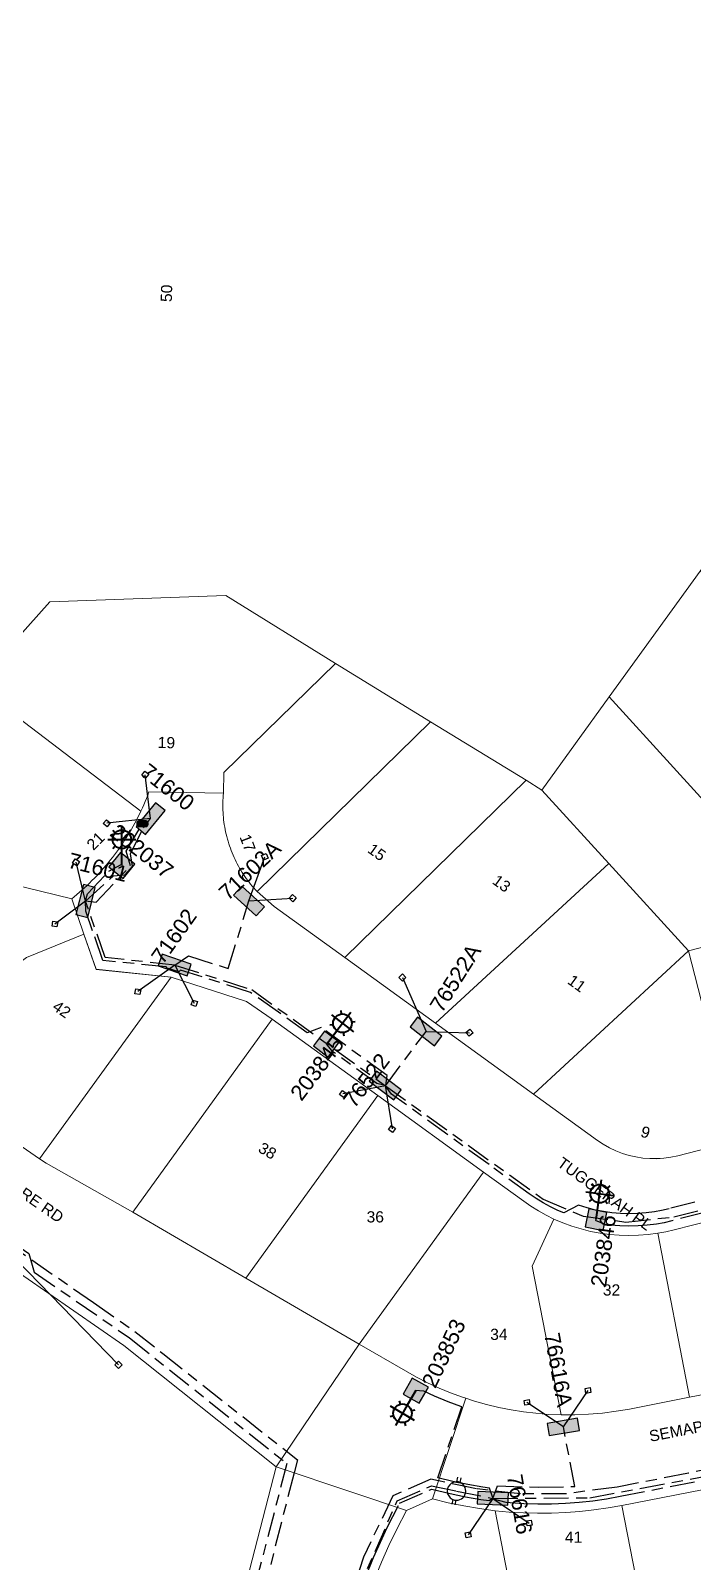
# Model space of a CAD drawing. Header units: metres. Extents: x 301080 to 303013, y 6182698 to 6183880.
# Drawn here: x 302417.3 to 302524, y 6183056.8 to 6183303.2 of the extents above; entities that cross this region are included whole.
import ezdxf
from ezdxf.enums import TextEntityAlignment as Align

# ---------------------------------------------------------------- set-up
doc = ezdxf.new("R2010")
doc.units = ezdxf.units.M
doc.linetypes.add('Cable Exist UG', pattern=[8.2, 4, -1.2, 1.8, -1.2])
doc.layers.get('0').update_dxf_attribs({"color": 6})
for name, color, linetype, lineweight in [('Cadastre Buildings_SP_EXT', 9, 'Continuous', 5), ('Cadastre Land Parcels_SP_EXT', 9, 'Continuous', 5), ('Cadastre Roads_SP_EXT', 9, 'Continuous', 5)]:
    doc.layers.add(name, color=color, linetype=linetype, lineweight=lineweight)
for name, color, linetype in [('Equip_LV_EXT', 7, 'Continuous'), ('Equip_SL_EXT', 7, 'Continuous'), ('Equip_SP_SL_EXT', 7, 'Continuous'), ('Mains_HV_EXT', 7, 'Continuous'), ('Mains_LV_EXT', 7, 'Continuous'), ('Mains_SL_EXT', 7, 'Continuous'), ('Services_SP_EXT', 7, 'Continuous'), ('SupportsUG_SP_LV_EXT', 7, 'Continuous'), ('SupportsUG_SP_LV_SL_EXT', 7, 'Continuous')]:
    doc.layers.add(name, color=color, linetype=linetype)
doc.styles.add('COLUMN_LABEL', font='arial.ttf')
doc.styles.add('iecARIAL', font='arial.ttf', dxfattribs={"height": 2})
doc.styles.add('POLE_LABEL', font='arial.ttf')
doc.styles.get("Standard").update_dxf_attribs({"font": 'arial.ttf'})

# ---------------------------------------------------------------- blocks, each defined once
blk = doc.blocks.new('COLUMN_EXT')
blk.add_hatch(color=256).paths.add_polyline_path([(-1.49, 1.48), (-1.49, -1.49), (1.48, -1.49), (1.48, 1.48)])
blk.add_lwpolyline([(-1.49, -1.49), (1.48, -1.49), (1.48, 1.48), (-1.49, 1.48)], close=True)
for tag, height, style, flags, p in [('ASSET_NUM', 2.5, 'COLUMN_LABEL', 8, (2, 2)), ('STRUCTURE_PLANT_NUMBER', 0.2, 'POLE_LABEL', 9, (1.81, 0.03)), ('STREET_CODE', 0.2, 'COLUMN_LABEL', 9, (1.81, -0.2))]:
    blk.add_attdef(tag, text='', height=height, dxfattribs=dict(style=style, flags=flags)).set_placement(p, align=Align.MIDDLE_LEFT)
at = {"flags": 1}
blk.add_attdef('Z', (1.81, -2.35), '', height=0.2, dxfattribs=at)
at = {"flags": 9}
for tag, p in [('COLUMN_TYPE', (1.81, -0.4)), ('OWNED_BY', (1.81, -0.6)), ('STATE', (1.81, -0.8)), ('USAGE', (1.81, -1)), ('STREETNAME', (1.81, -1.6)), ('SUBURB', (1.81, -1.8)), ('LEGEND', (1.81, -1.2)), ('LOCATION', (1.81, -1.4)), ('NOTES', (1.81, -2))]:
    blk.add_attdef(tag, text='', height=0.2, dxfattribs=at).set_placement(p, align=Align.MIDDLE_LEFT)
blk = doc.blocks.new('PILLAR_EXT')
blk.add_hatch(color=256).paths.add_polyline_path([(-2.475, 0.99), (-2.475, -0.99), (2.475, -0.99), (2.475, 0.99)])
blk.add_lwpolyline([(-2.475, -0.99), (2.475, -0.99), (2.475, 0.99), (-2.475, 0.99)], close=True)
at = {"style": 'iecARIAL', "flags": 8}
blk.add_attdef('ASSET_NUM', (1.5, 3.5), '', height=2.5, dxfattribs=at)
for tag, p, flags in [('OWNED_BY', (0, -0.2), 9), ('STATE', (0, -0.4), 9), ('SUPPORT_TYPE', (0, -0.6), 9), ('STREETNAME', (0, -1.8), 9), ('SUBURB', (0, -2), 1), ('USAGE', (0, -0.8), 9), ('LEGEND', (0, -1), 9), ('LOCATION', (0, -1.2), 9), ('NOTES', (0, -1.4), 9), ('PARENT', (0, -1.6), 9)]:
    blk.add_attdef(tag, p, '', height=0.2, dxfattribs=dict(flags=flags))
blk = doc.blocks.new('SL_LANTERN_EXT')
at = {"lineweight": 40}
for p, q in [((-1.46, 5.68), (-1.06, 5.28)), ((0, 1.97), (0, 6.47)), ((1.46, 5.68), (1.06, 5.28)), ((-2.25, 4.22), (2.25, 4.22)), ((-1.46, 2.76), (-1.06, 3.16)), ((0, 0), (0, 2.72)), ((1.46, 2.76), (1.06, 3.16))]:
    blk.add_line(p, q, dxfattribs=at)
blk.add_circle((0, 4.22), 1.5, dxfattribs=at)
at = {"style": 'iecARIAL', "flags": 8}
blk.add_attdef('ASSET_NUM', (1.5, 1.5), '', height=2.5, dxfattribs=at)
for tag, p, height, flags in [('OPERATING_VOLTAGE', (0.98, -1.65), 0.2, 9), ('ORIENTATION', (0.98, -1.85), 0.2, 9), ('OWNED_BY', (0.98, -2.05), 0.2, 9), ('STATE', (0.98, -2.25), 0.2, 9), ('CONSTRUCTED_VOLTAGE', (0.98, -0.65), 0.2, 9), ('CONTROL_TYPE', (0.98, -0.85), 0.2, 9), ('LANTERN_PURPOSE', (0.98, -1.05), 0.2, 9), ('LANTERN_TYPE', (0.98, -1.25), 0.2, 9), ('NO_PHASES', (0.98, -1.45), 0.2, 9), ('USAGE', (0.98, -2.45), 0.2, 9), ('CEXIST', (0.98, -2.65), 0.2, 9), ('LNUMBER', (2.18, -3.25), 2.5, 8), ('CNEW', (0.98, -2.85), 0.2, 9), ('CNUMBER', (0.98, -3.05), 0.2, 9), ('CREMOVE', (0.98, -3.25), 0.2, 9), ('CREPLACE', (0.98, -3.45), 0.2, 9), ('LKINGHEIGHT', (0.98, -3.65), 0.2, 9), ('LBRACKET', (0.98, -3.85), 0.2, 9), ('LBRACKETVOCAB', (0.98, -4.05), 0.2, 9), ('LCATEGORY', (0.98, -4.25), 0.2, 9), ('LCHARGE1', (0.98, -4.45), 0.2, 9), ('LCHARGE1PERCENT', (0.98, -4.65), 0.2, 9), ('LCHARGE2', (0.98, -4.85), 0.2, 9), ('LCHARGE2PERCENT', (0.98, -5.05), 0.2, 9), ('LCHARGE3', (0.98, -5.25), 0.2, 9), ('LCHARGE3PERCENT', (0.98, -5.45), 0.2, 9), ('LEXIST', (0.98, -5.65), 0.2, 9), ('LLAMP', (0.98, -5.85), 0.2, 9), ('LLAMPVOCAB', (0.98, -6.05), 0.2, 9), ('LMAST', (0.98, -6.25), 0.2, 9), ('LMASTVOCAB', (0.98, -6.45), 0.2, 9), ('LNEW', (0.98, -6.65), 0.2, 9), ('LANTNUMBER', (0.98, -6.85), 0.2, 9), ('LOUTREACH', (0.98, -7.25), 0.2, 9), ('LOUTREACHVOCAB', (0.98, -7.45), 0.2, 9), ('STREETNAME', (0.98, -9.25), 0.2, 9), ('SUBURB', (0.98, -9.45), 0.2, 1), ('LRATECODE', (0.98, -7.65), 0.2, 9), ('LREMOVE', (0.98, -7.85), 0.2, 9), ('LREPLACE', (0.98, -8.05), 0.2, 9), ('LTYPE', (0.98, -8.25), 0.2, 9), ('LTYPEVOCAB', (0.98, -8.45), 0.2, 9), ('LEGEND', (0.98, -8.65), 0.2, 9), ('LOCATION', (0.98, -8.85), 0.2, 9), ('NOTES', (0.98, -9.05), 0.2, 9)]:
    blk.add_attdef(tag, p, '', height=height, dxfattribs=dict(flags=flags))
blk = doc.blocks.new('CCP_EXT')
at = {"flags": 9}
blk.add_attdef('NOTES', text='', height=0.2, dxfattribs=at).set_placement((0, -2), align=Align.MIDDLE_LEFT)
blk.add_wipeout([(0, 0.57), (0.57, 0), (0, -0.57), (-0.57, 0)])
blk.add_lwpolyline([(-0.57, 0), (0, 0.57), (0.57, 0), (0, -0.57), (-0.57, 0)])
at = {"flags": 1}
blk.add_attdef('Z', (0, 0), '', height=0.2, dxfattribs=at)
at = {"flags": 9}
for tag, p in [('CCP_TYPE', (0, 0)), ('CONSTRUCTED_VOLTAGE', (0, -0.2)), ('OPERATING_VOLTAGE', (0, -0.6)), ('ORIENTATION', (0, -0.8)), ('OWNED_BY', (0, -1)), ('STATE', (0, -1.8)), ('NO_PHASES', (0, -0.4)), ('USAGE', (0, -1.2)), ('LEGEND', (0, -1.4)), ('LIFE_SUPPORT', (0, -1.6))]:
    blk.add_attdef(tag, text='', height=0.2, dxfattribs=at).set_placement(p, align=Align.MIDDLE_LEFT)
blk = doc.blocks.new('SL_STJ_EXT')
h = blk.add_hatch(color=256)
edge = h.paths.add_edge_path()
edge.add_ellipse((-0.59, 0.13), major_axis=(0.226, 0.226), ratio=1, start_angle=45, end_angle=135)
edge.add_line((-0.91, 0.13), (-0.91, -0.13))
edge.add_ellipse((-0.59, -0.13), major_axis=(0.226, 0.226), ratio=1, start_angle=135, end_angle=225)
edge.add_line((-0.59, -0.45), (0.59, -0.45))
edge.add_ellipse((0.59, -0.13), major_axis=(-0.226, 0.226), ratio=1, start_angle=135, end_angle=225)
edge.add_line((0.91, -0.13), (0.91, 0.13))
edge.add_ellipse((0.59, 0.13), major_axis=(-0.226, 0.226), ratio=1, start_angle=225, end_angle=315)
edge.add_line((0.59, 0.45), (-0.59, 0.45))
blk.add_lwpolyline([(-0.91, 0.13), (-0.91, -0.13, 0.414214), (-0.59, -0.45), (0.59, -0.45, 0.414214), (0.91, -0.13), (0.91, 0.13, 0.414214), (0.59, 0.45), (-0.59, 0.45, 0.414214)], format="xyb", close=True)
at = {"flags": 1}
blk.add_attdef('Z', (0, 0), '', height=0.2, dxfattribs=at)
at = {"flags": 9}
for tag, p in [('ORIENTATION', (0, 0)), ('USAGE', (0, -0.2)), ('LEGEND', (0, -0.4)), ('NOTES', (0, -0.6))]:
    blk.add_attdef(tag, text='', height=0.2, dxfattribs=at).set_placement(p, align=Align.MIDDLE_LEFT)
blk = doc.blocks.new('LV_UG_LINKS_OPEN_EXT')
for p, q in [((-0.25, 1.47), (-0.25, 2.22)), ((0.25, 1.47), (0.25, 2.22)), ((-0.25, -1.47), (-0.25, -2.22)), ((0.25, -1.47), (0.25, -2.22))]:
    blk.add_line(p, q)
at = {"flags": 9}
for tag, p in [('ACTUAL_STATUS', (0, 0)), ('CONSTRUCTED_VOLTAGE', (0, -0.2)), ('OPERATING_VOLTAGE', (0, -0.6)), ('ORIENTATION', (0, -0.8)), ('STATE', (0, -1)), ('SWITCH_TYPE', (0, -1.2)), ('NO_PHASES', (0, -0.4)), ('USAGE', (0, -1.4)), ('NOTES', (0, -1.6))]:
    blk.add_attdef(tag, text='', height=0.2, dxfattribs=at).set_placement(p, align=Align.MIDDLE_LEFT)
at = {"flags": 1}
blk.add_attdef('Z', (0, 0), '', height=0.2, dxfattribs=at)
blk.add_wipeout([(-0.25, 1.47), (-0.43, 1.43), (-0.61, 1.36), (-0.77, 1.28), (-0.93, 1.17), (-1.07, 1.05), (-1.19, 0.9), (-1.29, 0.75), (-1.38, 0.58), (-1.44, 0.4), (-1.48, 0.22), (-1.49, 0.03), (-1.49, -0.16), (-1.45, -0.34), (-1.4, -0.52), (-1.32, -0.69), (-1.23, -0.85), (-1.11, -1), (-0.98, -1.13), (-0.83, -1.24), (-0.66, -1.34), (-0.49, -1.41), (-0.31, -1.46), (-0.13, -1.49), (0.06, -1.49), (0.25, -1.47), (0.43, -1.43), (0.61, -1.36), (0.77, -1.28), (0.93, -1.17), (1.07, -1.05), (1.19, -0.9), (1.29, -0.75), (1.38, -0.58), (1.44, -0.4), (1.48, -0.22), (1.49, -0.03), (1.49, 0.16), (1.45, 0.34), (1.4, 0.52), (1.32, 0.69), (1.23, 0.85), (1.11, 1), (0.98, 1.13), (0.83, 1.24), (0.66, 1.34), (0.49, 1.41), (0.31, 1.46), (0.13, 1.49), (-0.06, 1.49)])
blk.add_lwpolyline([(0, -1.49, 1), (0, 1.49, 1)], format="xyb", close=True)

msp = doc.modelspace()

# ---------------------------------------------------------------- linework, layer by layer
at = {"layer": 'Cadastre Land Parcels_SP_EXT', "linetype": 'Continuous'}
for points in [[(302408.39, 6183197.87), (302420.37, 6183211.27), (302448.7, 6183212.28), (302466.35, 6183201.38), (302481.69, 6183191.97), (302497.04, 6183182.56), (302499.59, 6183180.99), (302510.43, 6183195.99), (302525.08, 6183216.23), (302529.89, 6183222.88), (302533.29, 6183246.14), (302531.6, 6183261.43), (302531.06, 6183266.52), (302534.96, 6183279.43), (302543.93, 6183309.34), (302547.1, 6183319.98), (302545.39, 6183334.79), (302541.43, 6183369.32), (302568.13, 6183396.38), (302588.5, 6183417.02), (302605.36, 6183434.11)], [(302393.43, 6183170.96), (302423.91, 6183163.49), (302424.33, 6183163.84), (302424.33, 6183163.84), (302424.76, 6183164.19), (302425.17, 6183164.55), (302425.58, 6183164.92), (302425.99, 6183165.29), (302426.39, 6183165.66), (302426.79, 6183166.04), (302427.18, 6183166.43), (302427.57, 6183166.82), (302427.95, 6183167.22), (302428.32, 6183167.62), (302428.69, 6183168.03), (302429.06, 6183168.44), (302429.42, 6183168.86), (302429.77, 6183169.28), (302430.11, 6183169.71), (302430.46, 6183170.14), (302430.79, 6183170.58), (302431.12, 6183171.02), (302431.44, 6183171.46), (302431.76, 6183171.91), (302432.07, 6183172.37), (302432.37, 6183172.83), (302432.67, 6183173.29), (302432.96, 6183173.76), (302433.25, 6183174.23), (302433.52, 6183174.7), (302433.8, 6183175.18), (302434.06, 6183175.66), (302434.32, 6183176.15), (302434.57, 6183176.64), (302434.82, 6183177.13), (302435.05, 6183177.62), (302408.39, 6183197.87)]]:
    msp.add_lwpolyline(points, dxfattribs=at)
for points in [[(302542.59, 6183206.57), (302525.08, 6183216.23), (302510.43, 6183195.99), (302541.48, 6183161.89), (302559.31, 6183166.46), (302564.39, 6183163.46), (302571.73, 6183135.08), (302573.66, 6183135.58), (302566.07, 6183164.76), (302559.55, 6183168.6), (302550.95, 6183166.38), (302535.23, 6183196.45), (302542.59, 6183206.57)], [(302448.4, 6183183.8), (302466.35, 6183201.38), (302448.7, 6183212.28), (302420.37, 6183211.27), (302408.39, 6183197.87), (302435.05, 6183177.62), (302435.29, 6183178.13), (302435.51, 6183178.64), (302435.73, 6183179.15), (302435.95, 6183179.66), (302436.15, 6183180.18), (302436.35, 6183180.7), (302448.35, 6183180.51), (302448.4, 6183183.8)], [(302481.69, 6183191.97), (302466.35, 6183201.38), (302448.4, 6183183.8), (302448.35, 6183180.51), (302448.31, 6183180.12), (302448.28, 6183179.73), (302448.26, 6183179.34), (302448.25, 6183178.95), (302448.24, 6183178.55), (302448.24, 6183178.16), (302448.25, 6183177.77), (302448.27, 6183177.38), (302448.3, 6183176.99), (302448.33, 6183176.59), (302448.37, 6183176.2), (302448.42, 6183175.81), (302448.47, 6183175.43), (302448.54, 6183175.04), (302448.61, 6183174.65), (302448.69, 6183174.27), (302448.77, 6183173.88), (302448.87, 6183173.5), (302448.97, 6183173.12), (302449.08, 6183172.75), (302449.19, 6183172.37), (302449.31, 6183172), (302449.45, 6183171.63), (302449.58, 6183171.26), (302449.73, 6183170.9), (302449.88, 6183170.53), (302450.04, 6183170.17), (302450.21, 6183169.82), (302450.38, 6183169.47), (302450.56, 6183169.12), (302450.75, 6183168.77), (302450.94, 6183168.43), (302451.14, 6183168.09), (302451.35, 6183167.76), (302451.56, 6183167.43), (302451.78, 6183167.11), (302452.01, 6183166.78), (302452.24, 6183166.47), (302452.48, 6183166.16), (302452.72, 6183165.85), (302452.97, 6183165.55), (302453.23, 6183165.25), (302453.49, 6183164.96), (302453.76, 6183164.67), (302481.69, 6183191.97)], [(302571.73, 6183135.08), (302564.39, 6183163.46), (302559.31, 6183166.46), (302541.48, 6183161.89), (302510.43, 6183195.99), (302499.59, 6183180.99), (302510.38, 6183169.19), (302523.2, 6183155.15), (302542.58, 6183160.13), (302559.04, 6183164.36), (302562.7, 6183162.2), (302569.79, 6183134.59), (302571.73, 6183135.08)], [(302497.04, 6183182.56), (302481.69, 6183191.97), (302453.76, 6183164.67), (302456.52, 6183162.26), (302467.87, 6183154.06), (302497.04, 6183182.56)], [(302510.38, 6183169.19), (302499.59, 6183180.99), (302497.04, 6183182.56), (302467.87, 6183154.06), (302482.45, 6183143.51), (302510.38, 6183169.19)], [(302423.91, 6183163.49), (302393.43, 6183170.96), (302373.05, 6183157.44), (302388.69, 6183142.42), (302394.98, 6183138.09), (302416.63, 6183154.05), (302425.87, 6183157.82), (302423.91, 6183163.49)], [(302498.25, 6183132.08), (302523.2, 6183155.15), (302510.38, 6183169.19), (302482.45, 6183143.51), (302498.25, 6183132.08)], [(302439.9, 6183150.91), (302427.84, 6183152.15), (302425.87, 6183157.82), (302416.63, 6183154.05), (302394.98, 6183138.09), (302418.74, 6183121.68), (302439.9, 6183150.91)], [(302550.41, 6183129.61), (302542.58, 6183160.13), (302523.2, 6183155.15), (302531.04, 6183124.64), (302543.47, 6183127.83), (302550.41, 6183129.61)], [(302531.04, 6183124.64), (302523.2, 6183155.15), (302498.25, 6183132.08), (302508.54, 6183124.64), (302509.48, 6183124.01), (302510.47, 6183123.45), (302511.49, 6183122.96), (302512.55, 6183122.55), (302513.63, 6183122.22), (302514.73, 6183121.97), (302515.85, 6183121.8), (302516.98, 6183121.71), (302518.12, 6183121.7), (302519.25, 6183121.78), (302520.37, 6183121.94), (302521.48, 6183122.18), (302531.04, 6183124.64)], [(302473.2, 6183131.84), (302456.19, 6183144.15), (302433.73, 6183113.12), (302451.96, 6183102.5), (302473.2, 6183131.84)], [(302470.19, 6183091.88), (302490.2, 6183119.53), (302473.2, 6183131.84), (302451.96, 6183102.5), (302470.19, 6183091.88)], [(302501.54, 6183111.99), (302500.27, 6183112.62), (302499.04, 6183113.3), (302497.84, 6183114.04), (302496.67, 6183114.84), (302490.2, 6183119.53), (302470.19, 6183091.88), (302477.63, 6183087.55), (302479.4, 6183086.56), (302481.2, 6183085.65), (302483.04, 6183084.8), (302484.91, 6183084.03), (302486.81, 6183083.33), (302487.36, 6183083.16), (302488.74, 6183082.71), (302490.68, 6183082.16), (302492.65, 6183081.69), (302494.64, 6183081.29), (302496.63, 6183080.98), (302498.64, 6183080.74), (302500.66, 6183080.57), (302502.68, 6183080.49), (302498.04, 6183104.39), (302501.54, 6183111.99)], [(302543.93, 6183087.39), (302538.61, 6183114.78), (302520.87, 6183110.24), (302519.57, 6183109.94), (302518.25, 6183109.7), (302523.38, 6183083.31), (302537.04, 6183085.96), (302543.93, 6183087.39)], [(302518.25, 6183109.7), (302516.71, 6183109.49), (302515.16, 6183109.37), (302513.6, 6183109.33), (302512.05, 6183109.38), (302510.5, 6183109.51), (302508.96, 6183109.72), (302507.43, 6183110.01), (302505.92, 6183110.39), (302504.43, 6183110.85), (302502.97, 6183111.38), (302501.54, 6183111.99), (302498.04, 6183104.39), (302502.68, 6183080.49), (302504.9, 6183080.49), (302507.12, 6183080.58), (302509.33, 6183080.77), (302511.53, 6183081.06), (302513.72, 6183081.43), (302523.38, 6183083.31), (302518.25, 6183109.7)], [(302456.84, 6183072.11), (302432.33, 6183091.63), (302412.12, 6183105.58), (302399.46, 6183087.42), (302389.44, 6183073.07), (302380.86, 6183060.76), (302349.16, 6183065.16), (302343.96, 6183057.82), (302327.18, 6183034.15), (302335.22, 6183029.58), (302365.34, 6183012.8), (302379.19, 6183005.08), (302382.9, 6183009.68), (302386.09, 6183013.65), (302393.38, 6183019.59), (302404.57, 6183023.27), (302418.32, 6183026.77), (302427.19, 6183025.1), (302441.25, 6183026.13), (302444.36, 6183023.94), (302456.84, 6183072.11)], [(302531.98, 6183069.7), (302512.48, 6183065.92), (302518.24, 6183036.24), (302521.12, 6183036.82), (302537.74, 6183040.04), (302531.98, 6183069.7)], [(302492.08, 6183065.07), (302489.54, 6183065.4), (302487.01, 6183065.83), (302484.5, 6183066.35), (302482.01, 6183066.96), (302477.78, 6183065.12), (302476.25, 6183062.08), (302474.98, 6183059.46), (302473.79, 6183056.79), (302472.68, 6183054.08), (302471.67, 6183051.34), (302470.74, 6183048.57), (302469.91, 6183045.77), (302464.28, 6183025.74), (302491.88, 6183031.07), (302498.43, 6183032.4), (302492.08, 6183065.07)], [(302518.24, 6183036.24), (302512.48, 6183065.92), (302510.24, 6183065.52), (302507.98, 6183065.2), (302505.72, 6183064.95), (302503.45, 6183064.78), (302501.17, 6183064.69), (302498.9, 6183064.67), (302496.62, 6183064.73), (302494.35, 6183064.86), (302492.08, 6183065.07), (302498.43, 6183032.4), (302518.24, 6183036.24)]]:
    msp.add_lwpolyline(points, close=True, dxfattribs=at)
at = {"layer": 'Cadastre Roads_SP_EXT', "linetype": 'Continuous'}
msp.add_lwpolyline([(302472.68, 6183054.08), (302473.79, 6183056.79), (302474.98, 6183059.45), (302476.25, 6183062.08), (302477.78, 6183065.12), (302468.99, 6183068.05), (302456.85, 6183072.11), (302444.36, 6183023.94)], dxfattribs=at)
at = {"layer": 'Mains_LV_EXT', "linetype": 'Cable Exist UG'}
for points in [[(302440.5, 6183152.85), (302429.3, 6183154.05), (302426.15, 6183163.14)], [(302440.5, 6183152.85), (302442.71, 6183154.32), (302449.11, 6183152.31), (302452.45, 6183163.15)], [(302474.4, 6183133.43), (302480.97, 6183142.18)], [(302491.7, 6183067.05), (302492.43, 6183069.08), (302499.06, 6183068.83), (302504.92, 6183068.97), (302503.06, 6183078.54)], [(302491.7, 6183067.05), (302507.32, 6183067.16), (302531.6, 6183071.68)]]:
    msp.add_lwpolyline(points, dxfattribs=at)
at = {"layer": 'Mains_SL_EXT', "linetype": 'Cable Exist UG'}
for points in [[(302531.48, 6183122.82), (302532.21, 6183121.88), (302532.21, 6183121.88), (302533.5, 6183115.56), (302533.7, 6183115.08), (302533.7, 6183115.08), (302520.52, 6183111.7), (302519.28, 6183111.4), (302518.02, 6183111.18), (302516.56, 6183111), (302515.08, 6183110.88), (302513.6, 6183110.84), (302512.14, 6183110.88), (302510.66, 6183111.02), (302509.76, 6183111.13), (302508.25, 6183111.77)], [(302491.73, 6183066.97), (302493.78, 6183066.43), (302493.78, 6183066.43), (302494.48, 6183066.37), (302496.68, 6183066.23), (302498.92, 6183066.17), (302501.14, 6183066.19), (302503.38, 6183066.29), (302505.58, 6183066.45), (302507.8, 6183066.67), (302510, 6183066.99), (302512.2, 6183067.39), (302530.22, 6183070.9), (302531.57, 6183071.68)]]:
    msp.add_lwpolyline(points, dxfattribs=at)

# ---------------------------------------------------------------- block references
at = {"layer": 'Equip_SL_EXT'}
msp.add_blockref('SL_STJ_EXT', (302435.3, 6183175.58), dxfattribs=at)
at = {"layer": 'Equip_SP_SL_EXT'}
msp.add_blockref('SL_LANTERN_EXT', (302431.98, 6183168.84), dxfattribs=at)
for p, rotation in [((302464.92, 6183140.13), 322.3716605428606), ((302508.31, 6183111.89), 351.9549631800454), ((302479.29, 6183084.38), 149.6583716763433)]:
    msp.add_blockref('SL_LANTERN_EXT', p, dxfattribs=dict(at, rotation=rotation))
at = {"layer": 'Services_SP_EXT', "rotation": 295.994848242747}
msp.add_blockref('CCP_EXT', (302443.64, 6183146.71), dxfattribs=at)
at = {"layer": 'SupportsUG_SP_LV_EXT'}
ref = msp.add_blockref('PILLAR_EXT', (302436.62, 6183176.41), dxfattribs=dict(at, rotation=230.5852316574255))
ref.add_attrib('ASSET_NUM', '71600', dxfattribs={"layer": '0', "height": 2.5, "rotation": 321.6747, "style": 'iecARIAL'}).set_placement((302438.12, 6183179.91), align=Align.BOTTOM_CENTER)
ref = msp.add_blockref('PILLAR_EXT', (302426.15, 6183163.14), dxfattribs=dict(at, rotation=255.7807686774702))
ref.add_attrib('ASSET_NUM', '71601', dxfattribs={"layer": '0', "height": 2.5, "rotation": 345.817, "style": 'iecARIAL'}).set_placement((302427.65, 6183166.64), align=Align.BOTTOM_CENTER)
ref = msp.add_blockref('PILLAR_EXT', (302452.45, 6183163.15), dxfattribs=dict(at, rotation=137.6785515948789))
ref.add_attrib('ASSET_NUM', '71602A', dxfattribs={"layer": '0', "height": 2.5, "rotation": 43.2478, "style": 'iecARIAL'}).set_placement((302453.95, 6183166.65), align=Align.BOTTOM_CENTER)
ref = msp.add_blockref('PILLAR_EXT', (302440.5, 6183152.85), dxfattribs=dict(at, rotation=341.0129607191563))
ref.add_attrib('ASSET_NUM', '71602', dxfattribs={"layer": '0', "height": 2.5, "rotation": 54.6258, "style": 'iecARIAL'}).set_placement((302442, 6183156.35), align=Align.BOTTOM_CENTER)
ref = msp.add_blockref('PILLAR_EXT', (302480.95, 6183142.16), dxfattribs=dict(at, rotation=142.2608402185139))
ref.add_attrib('ASSET_NUM', '76522A', dxfattribs={"layer": '0', "height": 2.5, "rotation": 57.7358, "style": 'iecARIAL'}).set_placement((302482.45, 6183145.66), align=Align.MIDDLE_LEFT)
ref = msp.add_blockref('PILLAR_EXT', (302474.37, 6183133.47), dxfattribs=dict(at, rotation=322.9496932724335))
ref.add_attrib('ASSET_NUM', '76522', dxfattribs={"layer": '0', "height": 2.5, "rotation": 52.9859, "style": 'iecARIAL'}).set_placement((302475.87, 6183136.97), align=Align.BOTTOM_RIGHT)
ref = msp.add_blockref('PILLAR_EXT', (302503.06, 6183078.54), dxfattribs=dict(at, rotation=189.7970209599151))
ref.add_attrib('ASSET_NUM', '76616A', dxfattribs={"layer": '0', "height": 2.5, "rotation": 280.2271, "style": 'iecARIAL'}).set_placement((302504.56, 6183082.04), align=Align.TOP_RIGHT)
ref = msp.add_blockref('PILLAR_EXT', (302491.71, 6183067.05), dxfattribs=dict(at, rotation=357.4474842782027))
ref.add_attrib('ASSET_NUM', '76616', dxfattribs={"layer": '0', "height": 2.5, "rotation": 279.8402, "style": 'iecARIAL'}).set_placement((302493.21, 6183070.55), align=Align.BOTTOM_LEFT)
at = {"layer": 'SupportsUG_SP_LV_SL_EXT'}
ref = msp.add_blockref('COLUMN_EXT', (302431.98, 6183168.84), dxfattribs=dict(at, rotation=230.5852317089567))
ref.add_attrib('ASSET_NUM', '202037', dxfattribs={"layer": '0', "height": 2.5, "rotation": 321.6747, "style": 'COLUMN_LABEL'}).set_placement((302433.98, 6183169.59), align=Align.BOTTOM_CENTER)
ref = msp.add_blockref('COLUMN_EXT', (302464.92, 6183140.13), dxfattribs=dict(at, rotation=322.9496931348519))
ref.add_attrib('ASSET_NUM', '203845', dxfattribs={"layer": '0', "height": 2.5, "rotation": 52.9859, "style": 'COLUMN_LABEL'}).set_placement((302466.92, 6183140.88), align=Align.MIDDLE_RIGHT)
ref = msp.add_blockref('COLUMN_EXT', (302508.31, 6183111.89), dxfattribs=dict(at, rotation=348.7036550568824))
ref.add_attrib('ASSET_NUM', '203846', dxfattribs={"layer": '0', "height": 2.5, "rotation": 81.9029, "style": 'COLUMN_LABEL'}).set_placement((302510.31, 6183112.64), align=Align.MIDDLE_RIGHT)
ref = msp.add_blockref('COLUMN_EXT', (302479.29, 6183084.38), dxfattribs=dict(at, rotation=150.4386856259026))
ref.add_attrib('ASSET_NUM', '203853', dxfattribs={"layer": '0', "height": 2.5, "rotation": 64.5963, "style": 'COLUMN_LABEL'}).set_placement((302481.29, 6183085.13), align=Align.MIDDLE_LEFT)

# ---------------------------------------------------------------- texts
at = {"layer": 'Cadastre Land Parcels_SP_EXT'}
for s, rotation, p in [('50', 88.3867, (302440.03, 6183259.48)), ('19', 358.2652, (302437.74, 6183187.78)), ('21', 45.148, (302427.41, 6183171.18)), ('17', 291.0083, (302450.9, 6183173.47)), ('15', 324.1587, (302471.38, 6183171.1)), ('13', 324.1585, (302491.46, 6183166.06)), ('11', 324.0945, (302503.57, 6183149.98)), ('42', 325.3878, (302420.66, 6183145.78)), ('9', 342.9408, (302515.34, 6183125.3)), ('38', 329.778, (302453.77, 6183122.9))]:
    msp.add_text(s, height=1.8, rotation=rotation, dxfattribs=at).set_placement(p)
for s, p in [('36', (302471.38, 6183111.44)), ('32', (302509.41, 6183099.68)), ('34', (302491.28, 6183092.54)), ('41', (302503.3, 6183059.92))]:
    msp.add_text(s, height=1.8, dxfattribs=at).set_placement(p)
at = {"layer": 'Cadastre Roads_SP_EXT'}
for s, rotation, p in [('SEMAPHORE RD', 325.3927, (302405.03, 6183122.85)), ('TUGGERAH PL', 323.943, (302501.91, 6183120.63)), ('SEMAPHORE RD', 10.9853, (302517.06, 6183076.14))]:
    msp.add_text(s, height=1.8, rotation=rotation, dxfattribs=at).set_placement(p)

# ---------------------------------------------------------------- next in the draw order: linework, layer by layer
at = {"layer": 'Services_SP_EXT'}
msp.add_lwpolyline([(302440.5, 6183152.85), (302443.64, 6183146.71)], dxfattribs=at)

# ---------------------------------------------------------------- next in the draw order: block references
for p, rotation in [((302435.76, 6183183.47), 95.53059406272148), ((302429.56, 6183175.65), 185.5671193392546), ((302455, 6183170.25), 69.53397604847872), ((302424.61, 6183169.37), 102.5414147106199), ((302459.5, 6183163.61), 2.769014071408237), ((302421.21, 6183159.44), 216.1254140466072), ((302434.56, 6183148.57), 215.4299339144355), ((302487.94, 6183141.96), 356.4900878329623), ((302467.57, 6183132.11), 187.8953558429737), ((302475.49, 6183126.49), 277.9315707938439), ((302431.45, 6183088.53), 90.0000000000002), ((302507.02, 6183084.4), 54.88808353398814), ((302497.2, 6183082.49), 144.7794086865998), ((302487.74, 6183061.18), 234.8221362519759), ((302497.56, 6183063.09), 324.8583612011051)]:
    msp.add_blockref('CCP_EXT', p, dxfattribs=dict(at, rotation=rotation))
msp.add_blockref('CCP_EXT', (302477.15, 6183150.84), dxfattribs=at)

# ---------------------------------------------------------------- next in the draw order: linework, layer by layer
at = {"layer": 'Cadastre Buildings_SP_EXT', "linetype": 'Continuous'}
msp.add_lwpolyline([(302456.19, 6183144.15), (302452.03, 6183147), (302439.9, 6183150.91), (302418.74, 6183121.68), (302419.78, 6183120.98), (302433.73, 6183113.12), (302456.19, 6183144.15)], close=True, dxfattribs=at)
at = {"layer": 'Cadastre Roads_SP_EXT', "linetype": 'Continuous'}
for points in [[(302531.04, 6183124.64), (302521.48, 6183122.18), (302520.37, 6183121.94), (302519.25, 6183121.78), (302518.12, 6183121.71), (302516.99, 6183121.71), (302516.99, 6183121.71), (302515.85, 6183121.8), (302514.73, 6183121.97), (302513.63, 6183122.22), (302512.55, 6183122.55), (302511.49, 6183122.96), (302510.47, 6183123.45), (302509.48, 6183124.01), (302508.54, 6183124.64), (302498.25, 6183132.08), (302482.45, 6183143.51), (302467.87, 6183154.05), (302456.52, 6183162.26), (302453.76, 6183164.67), (302453.49, 6183164.96), (302453.23, 6183165.25), (302452.97, 6183165.55), (302452.72, 6183165.85), (302452.48, 6183166.16), (302452.24, 6183166.47), (302452.01, 6183166.78), (302451.78, 6183167.11), (302451.56, 6183167.43), (302451.35, 6183167.76), (302451.14, 6183168.09), (302450.94, 6183168.43), (302450.75, 6183168.77), (302450.56, 6183169.12), (302450.38, 6183169.47), (302450.21, 6183169.82), (302450.04, 6183170.17), (302449.88, 6183170.53), (302449.73, 6183170.9), (302449.58, 6183171.26), (302449.45, 6183171.63), (302449.31, 6183172), (302449.19, 6183172.37), (302449.08, 6183172.75), (302448.97, 6183173.12), (302448.87, 6183173.5), (302448.77, 6183173.88), (302448.69, 6183174.27), (302448.61, 6183174.65), (302448.54, 6183175.04), (302448.47, 6183175.43), (302448.42, 6183175.81), (302448.37, 6183176.2), (302448.33, 6183176.59), (302448.3, 6183176.99), (302448.27, 6183177.38), (302448.25, 6183177.77), (302448.24, 6183178.16), (302448.24, 6183178.55), (302448.25, 6183178.95), (302448.26, 6183179.34), (302448.28, 6183179.73), (302448.31, 6183180.12), (302448.35, 6183180.51), (302436.35, 6183180.7), (302436.15, 6183180.18), (302435.95, 6183179.66), (302435.73, 6183179.15), (302435.51, 6183178.64), (302435.29, 6183178.13), (302435.05, 6183177.62), (302434.82, 6183177.13), (302434.57, 6183176.64), (302434.32, 6183176.15), (302434.06, 6183175.66), (302433.8, 6183175.18), (302433.52, 6183174.7), (302433.25, 6183174.23), (302432.96, 6183173.76), (302432.67, 6183173.29), (302432.37, 6183172.83), (302432.07, 6183172.37), (302431.76, 6183171.91), (302431.44, 6183171.46), (302431.12, 6183171.02), (302430.79, 6183170.58), (302430.46, 6183170.14), (302430.11, 6183169.71), (302429.77, 6183169.28), (302429.42, 6183168.86), (302429.06, 6183168.44), (302428.69, 6183168.03), (302428.32, 6183167.62), (302427.95, 6183167.22), (302427.57, 6183166.82), (302427.18, 6183166.43), (302426.79, 6183166.04), (302426.39, 6183165.66), (302425.99, 6183165.29), (302425.58, 6183164.92), (302425.17, 6183164.55), (302424.76, 6183164.19), (302424.33, 6183163.84), (302423.91, 6183163.49), (302425.87, 6183157.82), (302427.84, 6183152.16), (302439.9, 6183150.91), (302452.03, 6183147), (302456.19, 6183144.15), (302473.2, 6183131.84), (302490.2, 6183119.53), (302496.67, 6183114.84), (302497.84, 6183114.04), (302499.04, 6183113.3), (302500.27, 6183112.62), (302501.54, 6183111.99), (302502.97, 6183111.38), (302504.43, 6183110.85), (302505.92, 6183110.39), (302507.43, 6183110.01), (302508.96, 6183109.72), (302510.5, 6183109.51), (302512.05, 6183109.38), (302513.6, 6183109.33), (302515.16, 6183109.37), (302516.71, 6183109.49), (302518.25, 6183109.7), (302519.57, 6183109.94), (302520.87, 6183110.24), (302538.61, 6183114.78)], [(302537.04, 6183085.96), (302523.38, 6183083.31), (302513.72, 6183081.43), (302511.53, 6183081.06), (302509.33, 6183080.77), (302507.12, 6183080.58), (302504.9, 6183080.49), (302502.68, 6183080.49), (302500.66, 6183080.57), (302498.64, 6183080.74), (302496.63, 6183080.98), (302494.64, 6183081.29), (302492.65, 6183081.69), (302490.68, 6183082.16), (302488.74, 6183082.71), (302487.36, 6183083.16), (302484.75, 6183075.26), (302482.01, 6183066.96), (302484.5, 6183066.35), (302487.01, 6183065.83), (302489.54, 6183065.4), (302492.08, 6183065.07), (302494.35, 6183064.86), (302496.62, 6183064.73), (302498.9, 6183064.67), (302501.17, 6183064.69), (302503.45, 6183064.78), (302505.72, 6183064.95), (302507.98, 6183065.2), (302510.24, 6183065.52), (302512.48, 6183065.92), (302531.98, 6183069.7)]]:
    msp.add_lwpolyline(points, dxfattribs=at)
msp.add_lwpolyline([(302373.05, 6183157.44), (302352.89, 6183167.33), (302349.51, 6183159.62), (302345.87, 6183151.29), (302361.1, 6183140.78), (302375.63, 6183130.75), (302389.07, 6183121.48), (302412.12, 6183105.58), (302432.33, 6183091.63), (302456.84, 6183072.11), (302463.98, 6183082.69), (302470.19, 6183091.88), (302451.96, 6183102.5), (302433.73, 6183113.12), (302419.78, 6183120.98), (302418.74, 6183121.68), (302394.98, 6183138.09), (302388.69, 6183142.42), (302373.05, 6183157.44)], close=True, dxfattribs=at)
at = {"layer": 'Mains_HV_EXT', "linetype": 'Cable Exist UG'}
msp.add_lwpolyline([(302218.63, 6183200.45), (302220.94, 6183199.93), (302268.78, 6183187.56), (302316.38, 6183175.46), (302427.42, 6183098.54), (302434.1, 6183093.92), (302438.58, 6183090.37), (302460.24, 6183073.25), (302459.7, 6183071.17), (302449.96, 6183032.94), (302465.53, 6183029.05), (302471.96, 6183030.46)], dxfattribs=at)
at = {"layer": 'Mains_LV_EXT', "linetype": 'Cable Exist UG'}
for points in [[(302426.15, 6183163.14), (302430.64, 6183167.21), (302432.48, 6183167.34), (302433.7, 6183168.77), (302433.38, 6183170.74), (302435.45, 6183174.93), (302436.62, 6183176.41)], [(302440.5, 6183152.85), (302452.89, 6183148.91), (302474.4, 6183133.43)], [(302474.4, 6183133.43), (302499.8, 6183115.2), (302506.27, 6183112.43), (302513.11, 6183111.5), (302520.84, 6183112.32), (302533.03, 6183115.43), (302531.5, 6183122.75)]]:
    msp.add_lwpolyline(points, dxfattribs=at)
at = {"layer": 'Mains_SL_EXT', "linetype": 'Cable Exist UG'}
for points in [[(302426.11, 6183163.15), (302427.87, 6183162.96), (302427.87, 6183162.96), (302433.39, 6183168.83), (302432.67, 6183171.15), (302432.67, 6183171.15), (302435.38, 6183175.66)], [(302426.12, 6183163.18), (302426.44, 6183164.32), (302426.44, 6183164.32), (302429.89, 6183167.93), (302431.87, 6183169)], [(302474.46, 6183133.46), (302474.67, 6183135.06), (302474.67, 6183135.06), (302464.05, 6183142.79), (302461.8, 6183141.94), (302461.8, 6183141.94), (302457.19, 6183145.28), (302452.7, 6183148.43), (302441.44, 6183152.03), (302441.16, 6183151.78), (302439.27, 6183152.36), (302439.12, 6183152.55), (302428.93, 6183153.59), (302427.28, 6183158.34), (302426.17, 6183161.54), (302426.12, 6183163.18)], [(302474.38, 6183133.49), (302473.01, 6183133.8), (302473.01, 6183133.8), (302465.89, 6183138.96), (302464.91, 6183140.16)], [(302532.16, 6183116.75), (302520.06, 6183113.64), (302518.86, 6183113.36), (302517.72, 6183113.16), (302516.36, 6183112.98), (302514.98, 6183112.88), (302513.6, 6183112.84), (302512.24, 6183112.88), (302510.88, 6183113), (302509.52, 6183113.18), (302508.2, 6183113.44), (302506.86, 6183113.78), (302505.48, 6183114.2), (302503.11, 6183112.96), (302503.11, 6183112.96), (302502.17, 6183113.36), (302500.97, 6183113.96), (302499.81, 6183114.6), (302498.65, 6183115.3), (302497.53, 6183116.06), (302491.09, 6183120.74), (302475.38, 6183132.08), (302474.38, 6183133.49)], [(302413.26, 6183107.23), (302414.2, 6183108.35), (302414.2, 6183108.35), (302417.01, 6183106.46), (302417.9, 6183103.42), (302417.9, 6183103.42), (302433.24, 6183092.86), (302458.54, 6183072.66), (302447.86, 6183031.52), (302462.33, 6183027.85), (302462.2, 6183026.07)]]:
    msp.add_lwpolyline(points, dxfattribs=at)
at = {"layer": 'Services_SP_EXT'}
for points in [[(302436.62, 6183176.41), (302435.76, 6183183.47)], [(302436.62, 6183176.41), (302429.56, 6183175.65)], [(302452.45, 6183163.15), (302455, 6183170.25)], [(302426.15, 6183163.14), (302424.61, 6183169.37)], [(302426.15, 6183163.14), (302421.21, 6183159.44)], [(302452.45, 6183163.15), (302459.5, 6183163.61)], [(302440.5, 6183152.85), (302434.56, 6183148.57)], [(302477.15, 6183150.84), (302480.97, 6183142.18)], [(302480.97, 6183142.18), (302487.94, 6183141.96)], [(302474.4, 6183133.43), (302467.57, 6183132.11)], [(302474.37, 6183133.47), (302475.49, 6183126.49)], [(302431.45, 6183088.53), (302413.26, 6183107.23)], [(302503.06, 6183078.54), (302507.02, 6183084.4)], [(302503.06, 6183078.54), (302497.2, 6183082.49)], [(302491.7, 6183067.05), (302497.56, 6183063.09)]]:
    msp.add_lwpolyline(points, dxfattribs=at)

# ---------------------------------------------------------------- next in the draw order: block references
at = {"layer": 'Equip_LV_EXT', "rotation": 347.3081936104209}
msp.add_blockref('LV_UG_LINKS_OPEN_EXT', (302485.85, 6183068.24), dxfattribs=at)

# ---------------------------------------------------------------- next in the draw order: linework, layer by layer
at = {"layer": 'Mains_HV_EXT', "linetype": 'Cable Exist UG'}
msp.add_lwpolyline([(302636, 6183111.03), (302631.28, 6183109.54), (302625.72, 6183108.03), (302613.2, 6183104.23), (302598.39, 6183099.83), (302584.19, 6183095.51), (302576.94, 6183093.52), (302579.58, 6183084.19), (302567.19, 6183080.83), (302558.2, 6183078.69), (302545.91, 6183075.94), (302536.37, 6183073.84), (302523.19, 6183071.1), (302511.69, 6183068.88), (302503.52, 6183067.81), (302496.13, 6183067.8), (302489.07, 6183068.58), (302482.96, 6183069.87), (302481.74, 6183070.13), (302475.59, 6183067.45), (302470.87, 6183057.58), (302462.47, 6183031.02), (302471.61, 6183032.53), (302472.13, 6183030.25)], dxfattribs=at)
at = {"layer": 'Mains_LV_EXT', "linetype": 'Cable Exist UG'}
for points in [[(302462.26, 6183026.05), (302469.44, 6183051), (302476.32, 6183066.67), (302481.81, 6183069.07), (302485.85, 6183068.24)], [(302485.85, 6183068.24), (302491.7, 6183067.05)]]:
    msp.add_lwpolyline(points, dxfattribs=at)
at = {"layer": 'Mains_SL_EXT', "linetype": 'Cable Exist UG'}
for points in [[(302491.69, 6183067.14), (302491.16, 6183068.71), (302491.16, 6183068.71), (302490.08, 6183068.87), (302487.66, 6183069.27), (302485.28, 6183069.77), (302482.86, 6183070.37), (302486.69, 6183081.8), (302486.69, 6183081.8), (302486.55, 6183081.84), (302484.49, 6183082.6), (302482.33, 6183083.48), (302480.59, 6183084.28), (302479.22, 6183084.43)], [(302462.19, 6183026.15), (302463.11, 6183027.12), (302463.11, 6183027.12), (302468.65, 6183046.82), (302469.25, 6183048.82), (302470.21, 6183051.68), (302471.25, 6183054.5), (302472.49, 6183057.52), (302473.87, 6183060.62), (302474.71, 6183062.36), (302476.69, 6183066.28), (302481.87, 6183068.54), (302484.83, 6183067.82), (302487.29, 6183067.32), (302489.77, 6183066.88), (302491.09, 6183066.72), (302491.69, 6183067.14)]]:
    msp.add_lwpolyline(points, dxfattribs=at)
at = {"layer": 'Services_SP_EXT'}
msp.add_lwpolyline([(302491.7, 6183067.05), (302487.74, 6183061.18)], dxfattribs=at)

doc.saveas('drawing.dxf')
